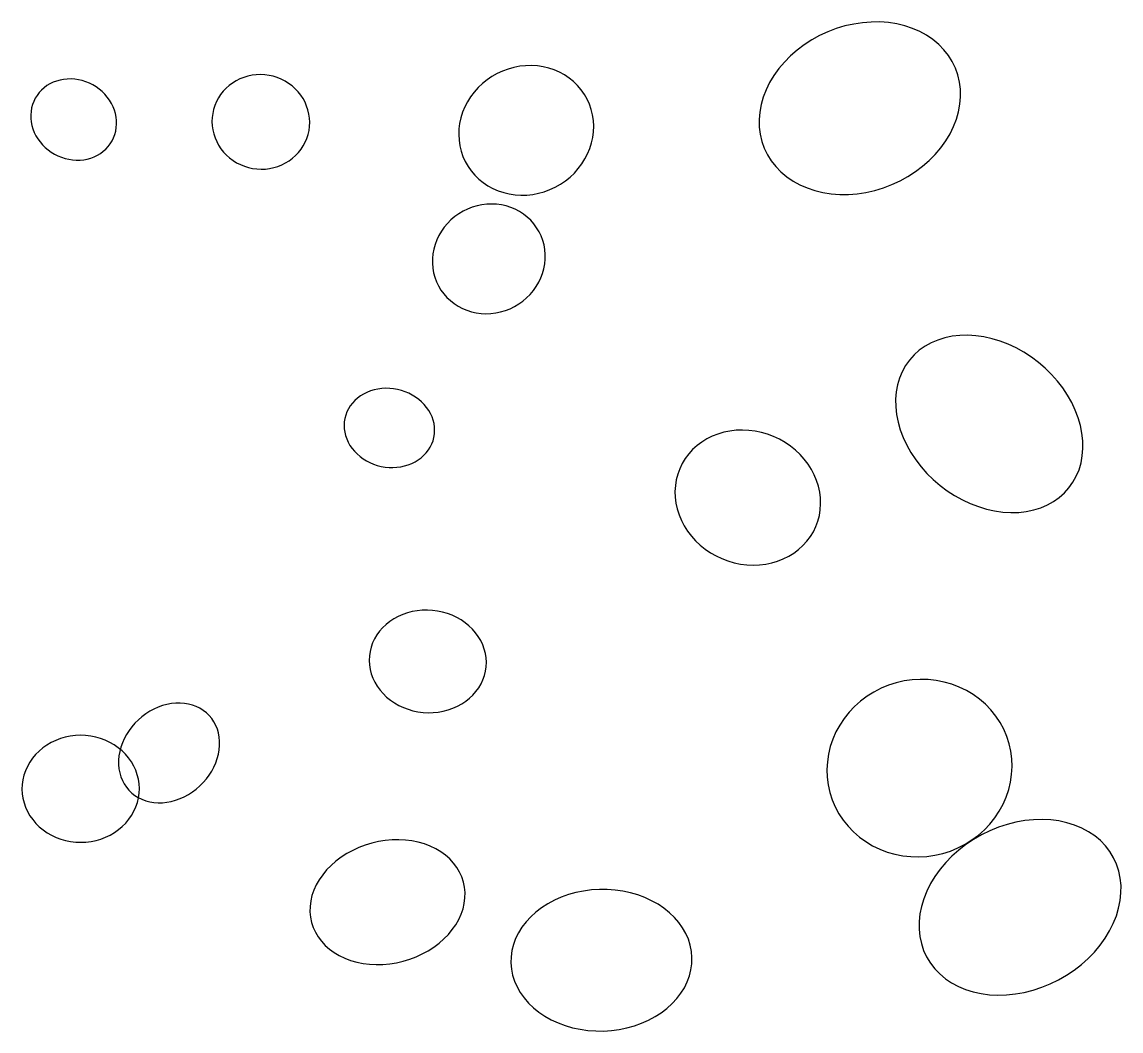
# Model space of a CAD drawing. Header units: metres. Extents: x -14155 to 24100, y -293944 to -274573.
# Drawn here: x 5538 to 24100, y -293944 to -276907 of the extents above; entities that cross this region are included whole.
import ezdxf

# ---------------------------------------------------------------- set-up
doc = ezdxf.new("R2010")
doc.units = ezdxf.units.M

msp = doc.modelspace()

# ---------------------------------------------------------------- linework, layer by layer
at = {"layer": 'LAYER'}
for p, q in [((19584.65, -276941.21), (19436.97, -276974.39)), ((19733.12, -276918.84), (19584.65, -276941.21)), ((19881.25, -276907.46), (19733.12, -276918.84)), ((20027.91, -276907.15), (19881.25, -276907.46)), ((20171.99, -276917.91), (20027.91, -276907.15)), ((20312.39, -276939.67), (20171.99, -276917.91)), ((20448.05, -276972.25), (20312.39, -276939.67)), ((19148.46, -277072.12), (19009.83, -277135.92)), ((19291.2, -277018.14), (19148.46, -277072.12)), ((19436.97, -276974.39), (19291.2, -277018.14)), ((20577.92, -277015.42), (20448.05, -276972.25)), ((20701.02, -277068.83), (20577.92, -277015.42)), ((20816.42, -277132.09), (20701.02, -277068.83)), ((18749.08, -277290.96), (18628.95, -277381.02)), ((18876.37, -277209.05), (18749.08, -277290.96)), ((19009.83, -277135.92), (18876.37, -277209.05)), ((20923.23, -277204.72), (20816.42, -277132.09)), ((21020.65, -277286.15), (20923.23, -277204.72)), ((21107.93, -277375.77), (21020.65, -277286.15)), ((18516.88, -277478.55), (18413.73, -277582.81)), ((18628.95, -277381.02), (18516.88, -277478.55)), ((21184.41, -277472.91), (21107.93, -277375.77)), ((21249.5, -277576.81), (21184.41, -277472.91)), ((13846.27, -277674.47), (13749.37, -277701.22)), ((13944.75, -277655.82), (13846.27, -277674.47)), ((14044.07, -277645.39), (13944.75, -277655.82)), ((14143.46, -277643.26), (14044.07, -277645.39)), ((14242.17, -277649.47), (14143.46, -277643.26)), ((14339.45, -277663.94), (14242.17, -277649.47)), ((14434.55, -277686.59), (14339.45, -277663.94)), ((18413.73, -277582.81), (18320.27, -277693)), ((21302.71, -277686.69), (21249.5, -277576.81)), ((6303.26, -277869.77), (6241.2, -277875.96)), ((6366.13, -277868.79), (6303.26, -277869.77)), ((6429.35, -277873.02), (6366.13, -277868.79)), ((9219.14, -277868.55), (9155.47, -277900.29)), ((9285.5, -277842.34), (9219.14, -277868.55)), ((9354.03, -277821.86), (9285.5, -277842.34)), ((9424.23, -277807.24), (9354.03, -277821.86)), ((9495.55, -277798.62), (9424.23, -277807.24)), ((9567.45, -277796.05), (9495.55, -277798.62)), ((9639.38, -277799.56), (9567.45, -277796.05)), ((9710.8, -277809.11), (9639.38, -277799.56)), ((9781.17, -277824.64), (9710.8, -277809.11)), ((9849.94, -277846.02), (9781.17, -277824.64)), ((9916.6, -277873.09), (9849.94, -277846.02)), ((13475.42, -277827.63), (13392.01, -277884.1)), ((13563.23, -277778.09), (13475.42, -277827.63)), ((13654.78, -277735.84), (13563.23, -277778.09)), ((13749.37, -277701.22), (13654.78, -277735.84)), ((14526.76, -277717.23), (14434.55, -277686.59)), ((14615.37, -277755.63), (14526.76, -277717.23)), ((14699.71, -277801.5), (14615.37, -277755.63)), ((14779.13, -277854.49), (14699.71, -277801.5)), ((14853.03, -277914.19), (14779.13, -277854.49)), ((18237.24, -277808.28), (18165.24, -277927.78)), ((18320.27, -277693), (18237.24, -277808.28)), ((21343.64, -277801.71), (21302.71, -277686.69)), ((21371.97, -277921), (21343.64, -277801.71)), ((5911.63, -278017.12), (5867.74, -278056.31)), ((5959.32, -277982.02), (5911.63, -278017.12)), ((6010.44, -277951.28), (5959.32, -277982.02)), ((6064.62, -277925.12), (6010.44, -277951.28)), ((6121.43, -277903.74), (6064.62, -277925.12)), ((6180.44, -277887.32), (6121.43, -277903.74)), ((6241.2, -277875.96), (6180.44, -277887.32)), ((6492.42, -277882.43), (6429.35, -277873.02)), ((6554.88, -277896.96), (6492.42, -277882.43)), ((6616.23, -277916.48), (6554.88, -277896.96)), ((6676.03, -277940.86), (6616.23, -277916.48)), ((6733.8, -277969.9), (6676.03, -277940.86)), ((6789.12, -278003.39), (6733.8, -277969.9)), ((6841.56, -278041.07), (6789.12, -278003.39)), ((6890.72, -278082.65), (6841.56, -278041.07)), ((8985.29, -278026), (8936.95, -278077.01)), ((9038.1, -277979.31), (8985.29, -278026)), ((9094.97, -277937.3), (9038.1, -277979.31)), ((9155.47, -277900.29), (9094.97, -277937.3)), ((9980.63, -277905.66), (9916.6, -277873.09)), ((10041.56, -277943.46), (9980.63, -277905.66)), ((10098.91, -277986.21), (10041.56, -277943.46)), ((10152.25, -278033.59), (10098.91, -277986.21)), ((10201.17, -278085.24), (10152.25, -278033.59)), ((13240.9, -278016.02), (13174.35, -278090.48)), ((13313.64, -277947.05), (13240.9, -278016.02)), ((13392.01, -277884.1), (13313.64, -277947.05)), ((14920.86, -277980.16), (14853.03, -277914.19)), ((14982.08, -278051.89), (14920.86, -277980.16)), ((15036.24, -278128.83), (14982.08, -278051.89)), ((18104.84, -278050.59), (18056.5, -278175.77)), ((18165.24, -277927.78), (18104.84, -278050.59)), ((21387.49, -278043.65), (21371.97, -277921)), ((21390.07, -278168.72), (21387.49, -278043.65)), ((5762.05, -278195.26), (5736.37, -278247.53)), ((5792.66, -278145.72), (5762.05, -278195.26)), ((5827.98, -278099.28), (5792.66, -278145.72)), ((5867.74, -278056.31), (5827.98, -278099.28)), ((6936.23, -278127.82), (6890.72, -278082.65)), ((6977.74, -278176.23), (6936.23, -278127.82)), ((7014.94, -278227.52), (6977.74, -278176.23)), ((7047.54, -278281.29), (7014.94, -278227.52)), ((8855.09, -278190.43), (8822.2, -278251.97)), ((8893.44, -278131.96), (8855.09, -278190.43)), ((8936.95, -278077.01), (8893.44, -278131.96)), ((10245.31, -278140.76), (10201.17, -278085.24)), ((10284.32, -278199.73), (10245.31, -278140.76)), ((10317.91, -278261.7), (10284.32, -278199.73)), ((13114.49, -278169.85), (13061.79, -278253.54)), ((13174.35, -278090.48), (13114.49, -278169.85)), ((15082.93, -278210.4), (15036.24, -278128.83)), ((15121.78, -278295.97), (15082.93, -278210.4)), ((18056.5, -278175.77), (18020.57, -278302.38)), ((21379.71, -278295.27), (21390.07, -278168.72)), ((5690.72, -278416.66), (5686.35, -278475.72)), ((5700.57, -278358.66), (5690.72, -278416.66)), ((5715.82, -278302.14), (5700.57, -278358.66)), ((5736.37, -278247.53), (5715.82, -278302.14)), ((7075.29, -278337.14), (7047.54, -278281.29)), ((7097.99, -278394.64), (7075.29, -278337.14)), ((7115.46, -278453.35), (7097.99, -278394.64)), ((8773.74, -278382.37), (8758.55, -278450.23)), ((8795.02, -278316.11), (8773.74, -278382.37)), ((8822.2, -278251.97), (8795.02, -278316.11)), ((10345.82, -278326.2), (10317.91, -278261.7)), ((10367.84, -278392.74), (10345.82, -278326.2)), ((10383.81, -278460.81), (10367.84, -278392.74)), ((13016.63, -278340.91), (12979.37, -278431.3)), ((13061.79, -278253.54), (13016.63, -278340.91)), ((15152.51, -278384.91), (15121.78, -278295.97)), ((15174.87, -278476.52), (15152.51, -278384.91)), ((18020.57, -278302.38), (17997.34, -278429.43)), ((21320.55, -278548.92), (21356.48, -278422.32)), ((21356.48, -278422.32), (21379.71, -278295.27)), ((5686.35, -278475.72), (5687.5, -278535.37)), ((5687.5, -278535.37), (5694.15, -278595.16)), ((5694.15, -278595.16), (5706.25, -278654.63)), ((7127.56, -278512.83), (7115.46, -278453.35)), ((7134.21, -278572.62), (7127.56, -278512.83)), ((7135.36, -278632.27), (7134.21, -278572.62)), ((8749.54, -278519.2), (8746.8, -278588.73)), ((8746.8, -278588.73), (8750.33, -278658.31)), ((8758.55, -278450.23), (8749.54, -278519.2)), ((10393.6, -278529.9), (10383.81, -278460.81)), ((10397.13, -278599.47), (10393.6, -278529.9)), ((10394.38, -278669.01), (10397.13, -278599.47)), ((12950.29, -278524.01), (12929.61, -278618.34)), ((12979.37, -278431.3), (12950.29, -278524.01)), ((15188.71, -278570.11), (15174.87, -278476.52)), ((15193.91, -278664.98), (15188.71, -278570.11)), ((17997.34, -278429.43), (17986.98, -278555.98)), ((17986.98, -278555.98), (17989.56, -278681.05)), ((21272.21, -278674.1), (21320.55, -278548.92)), ((5706.25, -278654.63), (5723.72, -278713.34)), ((5723.72, -278713.34), (5746.41, -278770.84)), ((5746.41, -278770.84), (5774.17, -278826.69)), ((7105.89, -278805.85), (7121.14, -278749.33)), ((7121.14, -278749.33), (7130.99, -278691.32)), ((7130.99, -278691.32), (7135.36, -278632.27)), ((8750.33, -278658.31), (8760.12, -278727.39)), ((8760.12, -278727.39), (8776.08, -278795.47)), ((8776.08, -278795.47), (8798.1, -278862.01)), ((10370.18, -278805.84), (10385.38, -278737.97)), ((10385.38, -278737.97), (10394.38, -278669.01)), ((10385.38, -278737.97), (10385.38, -278737.97)), ((12917.48, -278713.58), (12914, -278808.99)), ((12929.61, -278618.34), (12917.48, -278713.58)), ((15178.31, -278855.63), (15190.43, -278760.39)), ((15190.43, -278760.39), (15193.91, -278664.98)), ((17989.56, -278681.05), (18005.08, -278803.7)), ((21139.81, -278916.41), (21211.81, -278796.91)), ((21211.81, -278796.91), (21272.21, -278674.1)), ((5774.17, -278826.69), (5806.77, -278880.46)), ((5806.77, -278880.46), (5843.96, -278931.75)), ((5843.96, -278931.75), (5885.48, -278980.16)), ((5885.48, -278980.16), (5930.99, -279025.33)), ((6993.73, -279008.7), (7029.05, -278962.27)), ((7029.05, -278962.27), (7059.66, -278912.73)), ((7059.66, -278912.73), (7085.34, -278860.45)), ((7059.66, -278912.73), (7059.66, -278912.73)), ((7085.34, -278860.45), (7105.89, -278805.85)), ((8798.1, -278862.01), (8826.02, -278926.51)), ((8826.02, -278926.51), (8859.61, -278988.48)), ((10288.84, -278997.78), (10321.73, -278936.24)), ((10321.73, -278936.24), (10348.91, -278872.1)), ((10348.91, -278872.1), (10370.18, -278805.84)), ((12914, -278808.99), (12919.2, -278903.85)), ((12919.2, -278903.85), (12933.04, -278997.45)), ((15128.54, -279042.67), (15157.63, -278949.96)), ((15157.63, -278949.96), (15178.31, -278855.63)), ((18005.08, -278803.7), (18033.41, -278922.99)), ((18033.41, -278922.99), (18074.34, -279038.01)), ((21056.78, -279031.7), (21139.81, -278916.41)), ((5930.99, -279025.33), (5980.15, -279066.92)), ((5980.15, -279066.92), (6032.59, -279104.59)), ((6032.59, -279104.59), (6087.9, -279138.08)), ((6087.9, -279138.08), (6145.68, -279167.13)), ((6145.68, -279167.13), (6205.48, -279191.5)), ((6757.09, -279182.87), (6811.26, -279156.71)), ((6811.26, -279156.71), (6862.39, -279125.96)), ((6862.39, -279125.96), (6910.08, -279090.86)), ((6910.08, -279090.86), (6953.97, -279051.68)), ((6953.97, -279051.68), (6993.73, -279008.7)), ((8859.61, -278988.48), (8898.62, -279047.45)), ((8898.62, -279047.45), (8942.75, -279102.96)), ((8942.75, -279102.96), (8991.68, -279154.61)), ((8991.68, -279154.61), (9045.02, -279201.99)), ((10105.83, -279208.89), (10158.64, -279162.21)), ((10158.64, -279162.21), (10206.98, -279111.19)), ((10206.98, -279111.19), (10250.49, -279056.24)), ((10250.49, -279056.24), (10288.84, -278997.78)), ((12933.04, -278997.45), (12955.41, -279089.06)), ((12955.41, -279089.06), (12986.13, -279177.99)), ((15046.13, -279220.42), (15091.28, -279133.05)), ((15091.28, -279133.05), (15128.54, -279042.67)), ((18074.34, -279038.01), (18074.34, -279038.01)), ((18074.34, -279038.01), (18127.55, -279147.89)), ((18127.55, -279147.89), (18192.64, -279251.79)), ((20860.17, -279246.15), (20963.32, -279141.89)), ((20963.32, -279141.89), (21056.78, -279031.7)), ((6205.48, -279191.5), (6266.83, -279211.03)), ((6266.83, -279211.03), (6329.29, -279225.55)), ((6329.29, -279225.55), (6392.36, -279234.97)), ((6392.36, -279234.97), (6455.58, -279239.2)), ((6455.58, -279239.2), (6518.45, -279238.21)), ((6518.45, -279238.21), (6580.51, -279232.02)), ((6580.51, -279232.02), (6641.27, -279220.67)), ((6641.27, -279220.67), (6700.28, -279204.24)), ((6700.28, -279204.24), (6757.09, -279182.87)), ((9045.02, -279201.99), (9102.37, -279244.75)), ((9102.37, -279244.75), (9163.29, -279282.55)), ((9163.29, -279282.55), (9227.33, -279315.11)), ((9227.33, -279315.11), (9293.98, -279342.19)), ((9293.98, -279342.19), (9362.76, -279363.57)), ((9789.89, -279366.35), (9858.43, -279345.86)), ((9858.43, -279345.86), (9924.79, -279319.65)), ((9924.79, -279319.65), (9988.46, -279287.92)), ((9988.46, -279287.92), (10048.96, -279250.91)), ((10048.96, -279250.91), (10105.83, -279208.89)), ((12986.13, -279177.99), (13024.99, -279263.57)), ((13024.99, -279263.57), (13024.99, -279263.57)), ((13024.99, -279263.57), (13071.67, -279345.14)), ((13071.67, -279345.14), (13125.83, -279422.08)), ((14933.57, -279383.49), (14993.42, -279304.11)), ((14993.42, -279304.11), (15046.13, -279220.42)), ((18192.64, -279251.79), (18269.12, -279348.92)), ((18269.12, -279348.92), (18356.4, -279438.55)), ((20627.97, -279433.74), (20748.1, -279343.68)), ((20748.1, -279343.68), (20860.17, -279246.15)), ((9362.76, -279363.57), (9433.12, -279379.09)), ((9433.12, -279379.09), (9504.54, -279388.65)), ((9504.54, -279388.65), (9576.48, -279392.15)), ((9576.48, -279392.15), (9648.38, -279389.58)), ((9648.38, -279389.58), (9719.7, -279380.96)), ((9719.7, -279380.96), (9789.89, -279366.35)), ((13125.83, -279422.08), (13187.06, -279493.81)), ((13187.06, -279493.81), (13254.88, -279559.77)), ((14715.91, -279589.87), (14794.28, -279526.91)), ((14794.28, -279526.91), (14867.02, -279457.94)), ((14867.02, -279457.94), (14933.57, -279383.49)), ((18356.4, -279438.55), (18453.82, -279519.98)), ((18453.82, -279519.98), (18560.63, -279592.6)), ((20367.22, -279588.78), (20500.68, -279515.65)), ((20500.68, -279515.65), (20627.97, -279433.74)), ((13254.88, -279559.77), (13328.78, -279619.48)), ((13328.78, -279619.48), (13408.21, -279672.47)), ((13408.21, -279672.47), (13492.54, -279718.34)), ((13492.54, -279718.34), (13581.15, -279756.74)), ((14453.13, -279738.12), (14544.68, -279695.88)), ((14544.68, -279695.88), (14632.5, -279646.33)), ((14632.5, -279646.33), (14715.91, -279589.87)), ((18560.63, -279592.6), (18676.03, -279655.86)), ((18676.03, -279655.86), (18799.13, -279709.28)), ((18799.13, -279709.28), (18929.01, -279752.44)), ((19940.08, -279750.3), (20085.85, -279706.56)), ((20085.85, -279706.56), (20228.59, -279652.58)), ((20228.59, -279652.58), (20367.22, -279588.78)), ((13581.15, -279756.74), (13673.36, -279787.38)), ((13673.36, -279787.38), (13768.47, -279810.02)), ((13768.47, -279810.02), (13865.74, -279824.5)), ((13865.74, -279824.5), (13964.45, -279830.7)), ((13964.45, -279830.7), (14063.84, -279828.58)), ((14063.84, -279828.58), (14163.16, -279818.15)), ((14163.16, -279818.15), (14261.64, -279799.49)), ((14261.64, -279799.49), (14358.55, -279772.75)), ((14358.55, -279772.75), (14453.13, -279738.12)), ((18929.01, -279752.44), (19064.66, -279785.03)), ((19064.66, -279785.03), (19205.06, -279806.79)), ((19205.06, -279806.79), (19349.14, -279817.55)), ((19349.14, -279817.55), (19495.8, -279817.24)), ((19495.8, -279817.24), (19643.93, -279805.86)), ((19643.93, -279805.86), (19792.4, -279783.49)), ((19792.4, -279783.49), (19940.08, -279750.3)), ((13063.89, -280065.19), (12988.26, -280102.06)), ((13142.25, -280034.72), (13063.89, -280065.19)), ((13222.74, -280010.89), (13142.25, -280034.72)), ((13304.75, -279993.87), (13222.74, -280010.89)), ((13387.66, -279983.79), (13304.75, -279993.87)), ((13470.83, -279980.74), (13387.66, -279983.79)), ((13553.63, -279984.74), (13470.83, -279980.74)), ((13635.44, -279995.74), (13553.63, -279984.74)), ((13715.62, -280013.68), (13635.44, -279995.74)), ((13793.57, -280038.41), (13715.62, -280013.68)), ((13868.7, -280069.75), (13793.57, -280038.41)), ((13940.43, -280107.46), (13868.7, -280069.75)), ((12783.36, -280248.04), (12724.13, -280307.26)), ((12847.46, -280193.83), (12783.36, -280248.04)), ((12915.93, -280145.05), (12847.46, -280193.83)), ((12988.26, -280102.06), (12915.93, -280145.05)), ((14008.21, -280151.24), (13940.43, -280107.46)), ((14071.54, -280200.77), (14008.21, -280151.24)), ((14129.93, -280255.68), (14071.54, -280200.77)), ((14182.93, -280315.53), (14129.93, -280255.68)), ((12622.02, -280438.89), (12579.91, -280510.3)), ((12670.21, -280371.04), (12622.02, -280438.89)), ((12724.13, -280307.26), (12670.21, -280371.04)), ((14230.15, -280379.88), (14182.93, -280315.53)), ((14271.21, -280448.24), (14230.15, -280379.88)), ((14305.82, -280520.09), (14271.21, -280448.24)), ((12544.22, -280584.73), (12515.21, -280661.6)), ((12579.91, -280510.3), (12544.22, -280584.73)), ((14333.71, -280594.87), (14305.82, -280520.09)), ((14354.66, -280672.03), (14333.71, -280594.87)), ((12478.08, -280820.34), (12470.23, -280900.99)), ((12493.11, -280740.34), (12478.08, -280820.34)), ((12515.21, -280661.6), (12493.11, -280740.34)), ((14368.51, -280750.97), (14354.66, -280672.03)), ((14375.16, -280831.09), (14368.51, -280750.97)), ((14374.56, -280911.79), (14375.16, -280831.09)), ((12470.23, -280900.99), (12469.63, -280981.69)), ((12469.63, -280981.69), (12476.29, -281061.81)), ((14351.69, -281072.44), (14366.72, -280992.44)), ((14366.72, -280992.44), (14374.56, -280911.79)), ((12476.29, -281061.81), (12490.14, -281140.75)), ((12490.14, -281140.75), (12511.09, -281217.91)), ((14300.58, -281228.05), (14329.59, -281151.18)), ((14329.59, -281151.18), (14351.69, -281072.44)), ((12511.09, -281217.91), (12538.98, -281292.69)), ((12538.98, -281292.69), (12573.58, -281364.54)), ((12573.58, -281364.54), (12573.58, -281364.54)), ((12573.58, -281364.54), (12614.65, -281432.9)), ((14174.59, -281441.74), (14222.78, -281373.89)), ((14222.78, -281373.89), (14264.89, -281302.48)), ((14264.89, -281302.48), (14300.58, -281228.05)), ((12614.65, -281432.9), (12661.87, -281497.25)), ((12661.87, -281497.25), (12714.87, -281557.11)), ((12714.87, -281557.11), (12773.26, -281612.01)), ((13997.34, -281618.95), (14061.44, -281564.74)), ((14061.44, -281564.74), (14120.67, -281505.52)), ((14120.67, -281505.52), (14174.59, -281441.74)), ((12773.26, -281612.01), (12836.59, -281661.54)), ((12836.59, -281661.54), (12904.37, -281705.33)), ((12904.37, -281705.33), (12976.1, -281743.03)), ((12976.1, -281743.03), (13051.23, -281774.37)), ((13702.55, -281778.06), (13780.91, -281747.59)), ((13780.91, -281747.59), (13856.54, -281710.72)), ((13856.54, -281710.72), (13928.87, -281667.73)), ((13928.87, -281667.73), (13997.34, -281618.95)), ((13051.23, -281774.37), (13129.18, -281799.1)), ((13129.18, -281799.1), (13209.36, -281817.04)), ((13209.36, -281817.04), (13291.16, -281828.05)), ((13291.16, -281828.05), (13373.97, -281832.04)), ((13373.97, -281832.04), (13457.14, -281828.99)), ((13457.14, -281828.99), (13540.04, -281818.91)), ((13540.04, -281818.91), (13622.06, -281801.89)), ((13622.06, -281801.89), (13702.55, -281778.06)), ((20893.92, -282324.52), (20789.41, -282382.6)), ((21005.9, -282276.85), (20893.92, -282324.52)), ((21124.49, -282239.97), (21005.9, -282276.85)), ((21248.78, -282214.14), (21124.49, -282239.97)), ((21377.84, -282199.56), (21248.78, -282214.14)), ((21510.68, -282196.36), (21377.84, -282199.56)), ((21646.29, -282204.54), (21510.68, -282196.36)), ((21783.63, -282224.05), (21646.29, -282204.54)), ((21921.67, -282254.75), (21783.63, -282224.05)), ((22059.35, -282296.39), (21921.67, -282254.75)), ((22195.62, -282348.66), (22059.35, -282296.39)), ((20693.15, -282450.66), (20605.89, -282528.17)), ((20789.41, -282382.6), (20693.15, -282450.66)), ((22329.45, -282411.16), (22195.62, -282348.66)), ((22459.82, -282483.41), (22329.45, -282411.16)), ((22585.73, -282564.88), (22459.82, -282483.41)), ((20528.28, -282614.54), (20460.92, -282709.13)), ((20605.89, -282528.17), (20528.28, -282614.54)), ((22706.23, -282654.92), (22585.73, -282564.88)), ((22820.4, -282752.87), (22706.23, -282654.92)), ((20404.32, -282811.2), (20358.91, -282919.98)), ((20460.92, -282709.13), (20404.32, -282811.2)), ((22927.38, -282857.98), (22820.4, -282752.87)), ((23026.34, -282969.44), (22927.38, -282857.98)), ((20325.03, -283034.65), (20302.94, -283154.33)), ((20358.91, -282919.98), (20325.03, -283034.65)), ((23116.53, -283086.41), (23026.34, -282969.44)), ((11254.89, -283220.89), (11205.39, -283257.31)), ((11308.11, -283188.57), (11254.89, -283220.89)), ((11364.63, -283160.61), (11308.11, -283188.57)), ((11424.02, -283137.22), (11364.63, -283160.61)), ((11485.84, -283118.57), (11424.02, -283137.22)), ((11549.61, -283104.8), (11485.84, -283118.57)), ((11614.84, -283096.03), (11549.61, -283104.8)), ((11681.05, -283092.32), (11614.84, -283096.03)), ((11747.73, -283093.69), (11681.05, -283092.32)), ((11814.36, -283100.14), (11747.73, -283093.69)), ((11880.45, -283111.61), (11814.36, -283100.14)), ((11945.48, -283128.03), (11880.45, -283111.61)), ((12008.97, -283149.25), (11945.48, -283128.03)), ((12070.44, -283175.14), (12008.97, -283149.25)), ((12129.4, -283205.47), (12070.44, -283175.14)), ((12185.42, -283240.04), (12129.4, -283205.47)), ((12238.07, -283278.56), (12185.42, -283240.04)), ((20302.94, -283154.33), (20292.82, -283278.11)), ((23197.27, -283207.99), (23116.53, -283086.41)), ((23267.95, -283333.27), (23197.27, -283207.99)), ((11051.54, -283438.11), (11025.57, -283490.37)), ((11082.75, -283388.31), (11051.54, -283438.11)), ((11118.99, -283341.34), (11082.75, -283388.31)), ((11159.98, -283297.56), (11118.99, -283341.34)), ((11205.39, -283257.31), (11159.98, -283297.56)), ((12286.95, -283320.75), (12238.07, -283278.56)), ((12331.68, -283366.29), (12286.95, -283320.75)), ((12371.93, -283414.84), (12331.68, -283366.29)), ((12407.38, -283466.01), (12371.93, -283414.84)), ((20292.82, -283278.11), (20294.73, -283405.04)), ((20294.73, -283405.04), (20308.67, -283534.17)), ((23328.02, -283461.29), (23267.95, -283333.27)), ((10990.18, -283600.64), (10981.01, -283657.81)), ((11005.07, -283544.68), (10990.18, -283600.64)), ((11025.57, -283490.37), (11005.07, -283544.68)), ((12437.78, -283519.43), (12407.38, -283466.01)), ((12462.88, -283574.68), (12437.78, -283519.43)), ((12482.5, -283631.34), (12462.88, -283574.68)), ((20308.67, -283534.17), (20334.52, -283664.51)), ((23377.03, -283591.06), (23328.02, -283461.29)), ((23414.61, -283721.62), (23377.03, -283591.06)), ((10981.01, -283657.81), (10977.63, -283715.77)), ((10977.63, -283715.77), (10980.08, -283774.06)), ((10980.08, -283774.06), (10988.33, -283832.26)), ((12496.49, -283688.99), (12482.5, -283631.34)), ((12504.74, -283747.19), (12496.49, -283688.99)), ((12503.81, -283863.44), (12507.18, -283805.49)), ((12507.18, -283805.49), (12504.74, -283747.19)), ((17599.46, -283801.19), (17494.38, -283813.66)), ((17706.03, -283797.37), (17599.46, -283801.19)), ((17813.3, -283802.23), (17706.03, -283797.37)), ((17920.43, -283815.72), (17813.3, -283802.23)), ((20334.52, -283664.51), (20372.1, -283795.06)), ((20372.1, -283795.06), (20421.11, -283924.84)), ((23440.46, -283851.96), (23414.61, -283721.62)), ((10988.33, -283832.26), (11002.32, -283889.91)), ((11002.32, -283889.91), (11021.94, -283946.58)), ((11021.94, -283946.58), (11047.04, -284001.83)), ((12459.24, -284030.89), (12479.75, -283976.58)), ((12479.75, -283976.58), (12494.64, -283920.62)), ((12494.64, -283920.62), (12503.81, -283863.44)), ((12494.64, -283920.62), (12494.64, -283920.62)), ((17104.74, -283947.15), (17018.71, -284000.15)), ((17196.04, -283901.68), (17104.74, -283947.15)), ((17291.9, -283864.1), (17196.04, -283901.68)), ((17391.6, -283834.68), (17291.9, -283864.1)), ((17494.38, -283813.66), (17391.6, -283834.68)), ((18026.61, -283837.75), (17920.43, -283815.72)), ((18131.04, -283868.16), (18026.61, -283837.75)), ((18232.93, -283906.7), (18131.04, -283868.16)), ((18331.49, -283953.08), (18232.93, -283906.7)), ((18425.97, -284006.96), (18331.49, -283953.08)), ((20421.11, -283924.84), (20481.18, -284052.86)), ((23454.4, -283981.09), (23440.46, -283851.96)), ((23456.31, -284108.02), (23454.4, -283981.09)), ((11047.04, -284001.83), (11077.44, -284055.25)), ((11077.44, -284055.25), (11112.89, -284106.42)), ((11112.89, -284106.42), (11153.14, -284154.96)), ((11153.14, -284154.96), (11197.87, -284200.5)), ((12324.84, -284223.69), (12365.83, -284179.91)), ((12365.83, -284179.91), (12402.06, -284132.95)), ((12402.06, -284132.95), (12433.28, -284083.14)), ((12433.28, -284083.14), (12459.24, -284030.89)), ((16865.01, -284127.11), (16798.5, -284200.09)), ((16938.59, -284060.29), (16865.01, -284127.11)), ((17018.71, -284000.15), (16938.59, -284060.29)), ((18515.67, -284067.92), (18425.97, -284006.96)), ((18599.88, -284135.49), (18515.67, -284067.92)), ((18677.99, -284209.17), (18599.88, -284135.49)), ((20481.18, -284052.86), (20551.86, -284178.13)), ((20551.86, -284178.13), (20632.6, -284299.72)), ((23446.19, -284231.8), (23456.31, -284108.02)), ((11197.87, -284200.5), (11246.75, -284242.69)), ((11246.75, -284242.69), (11299.4, -284281.22)), ((11299.4, -284281.22), (11355.42, -284315.78)), ((11355.42, -284315.78), (11414.38, -284346.12)), ((11414.38, -284346.12), (11475.84, -284372)), ((12060.8, -284384.04), (12120.19, -284360.64)), ((12120.19, -284360.64), (12176.71, -284332.68)), ((12176.71, -284332.68), (12229.92, -284300.37)), ((12229.92, -284300.37), (12279.43, -284263.94)), ((12279.43, -284263.94), (12324.84, -284223.69)), ((16688.73, -284362.28), (16646.29, -284450.27)), ((16739.6, -284278.68), (16688.73, -284362.28)), ((16798.5, -284200.09), (16739.6, -284278.68)), ((18749.38, -284288.39), (18677.99, -284209.17)), ((18813.51, -284372.56), (18749.38, -284288.39)), ((20632.6, -284299.72), (20722.79, -284416.69)), ((23390.22, -284466.15), (23424.1, -284351.48)), ((23424.1, -284351.48), (23446.19, -284231.8)), ((11475.84, -284372), (11539.33, -284393.23)), ((11539.33, -284393.23), (11604.37, -284409.64)), ((11604.37, -284409.64), (11670.46, -284421.12)), ((11670.46, -284421.12), (11737.09, -284427.56)), ((11737.09, -284427.56), (11803.77, -284428.94)), ((11803.77, -284428.94), (11869.97, -284425.22)), ((11869.97, -284425.22), (11935.21, -284416.45)), ((11935.21, -284416.45), (11998.98, -284402.69)), ((11998.98, -284402.69), (12060.8, -284384.04)), ((16612.6, -284541.96), (16587.92, -284636.66)), ((16646.29, -284450.27), (16612.6, -284541.96)), ((18869.91, -284461.02), (18813.51, -284372.56)), ((18918.13, -284553.11), (18869.91, -284461.02)), ((20722.79, -284416.69), (20821.75, -284528.15)), ((20821.75, -284528.15), (20928.73, -284633.25)), ((23344.81, -284574.93), (23390.22, -284466.15)), ((16572.44, -284733.65), (16566.27, -284832.2)), ((16587.92, -284636.66), (16572.44, -284733.65)), ((18957.81, -284648.12), (18918.13, -284553.11)), ((18988.65, -284745.33), (18957.81, -284648.12)), ((20928.73, -284633.25), (21042.9, -284731.2)), ((21042.9, -284731.2), (21163.4, -284821.25)), ((23220.85, -284771.59), (23288.21, -284677)), ((23288.21, -284677), (23344.81, -284574.93)), ((16566.27, -284832.2), (16569.46, -284931.54)), ((19010.42, -284844.01), (18988.65, -284745.33)), ((19022.95, -284943.4), (19010.42, -284844.01)), ((21163.4, -284821.25), (21289.31, -284902.72)), ((21289.31, -284902.72), (21419.68, -284974.97)), ((23055.97, -284935.47), (23143.24, -284857.96)), ((23143.24, -284857.96), (23220.85, -284771.59)), ((23220.85, -284771.59), (23220.85, -284771.59)), ((16569.46, -284931.54), (16581.99, -285030.93)), ((16581.99, -285030.93), (16603.76, -285129.61)), ((19019.97, -285141.29), (19026.14, -285042.74)), ((19026.14, -285042.74), (19022.95, -284943.4)), ((21419.68, -284974.97), (21553.51, -285037.47)), ((21553.51, -285037.47), (21689.78, -285089.74)), ((21689.78, -285089.74), (21827.46, -285131.38)), ((22743.23, -285109.27), (22855.21, -285061.61)), ((22855.21, -285061.61), (22959.72, -285003.53)), ((22959.72, -285003.53), (23055.97, -284935.47)), ((16603.76, -285129.61), (16634.6, -285226.82)), ((16634.6, -285226.82), (16674.28, -285321.83)), ((18979.81, -285332.98), (19004.49, -285238.28)), ((19004.49, -285238.28), (19019.97, -285141.29)), ((21827.46, -285131.38), (21965.5, -285162.07)), ((21965.5, -285162.07), (22102.84, -285181.59)), ((22102.84, -285181.59), (22238.45, -285189.77)), ((22238.45, -285189.77), (22371.29, -285186.56)), ((22371.29, -285186.56), (22500.35, -285171.99)), ((22500.35, -285171.99), (22624.64, -285146.16)), ((22624.64, -285146.16), (22743.23, -285109.27)), ((16674.28, -285321.83), (16722.5, -285413.92)), ((16722.5, -285413.92), (16778.9, -285502.38)), ((18903.68, -285512.65), (18946.12, -285424.67)), ((18946.12, -285424.67), (18979.81, -285332.98)), ((18946.12, -285424.67), (18946.12, -285424.67)), ((16778.9, -285502.38), (16843.03, -285586.55)), ((16843.03, -285586.55), (16914.42, -285665.77)), ((16914.42, -285665.77), (16992.53, -285739.45)), ((18793.91, -285674.85), (18852.81, -285596.26)), ((18852.81, -285596.26), (18903.68, -285512.65)), ((16992.53, -285739.45), (17076.74, -285807.02)), ((17076.74, -285807.02), (17166.44, -285867.98)), ((18573.7, -285874.78), (18653.82, -285814.65)), ((18653.82, -285814.65), (18727.4, -285747.83)), ((18727.4, -285747.83), (18793.91, -285674.85)), ((17166.44, -285867.98), (17260.92, -285921.86)), ((17260.92, -285921.86), (17359.48, -285968.24)), ((17359.48, -285968.24), (17461.37, -286006.78)), ((17461.37, -286006.78), (17565.8, -286037.19)), ((17565.8, -286037.19), (17671.98, -286059.22)), ((18200.81, -286040.25), (18300.51, -286010.84)), ((18300.51, -286010.84), (18396.37, -285973.26)), ((18396.37, -285973.26), (18487.67, -285927.79)), ((18487.67, -285927.79), (18573.7, -285874.78)), ((17671.98, -286059.22), (17779.11, -286072.71)), ((17779.11, -286072.71), (17886.38, -286077.57)), ((17886.38, -286077.57), (17992.95, -286073.75)), ((17992.95, -286073.75), (18098.03, -286061.28)), ((18098.03, -286061.28), (18200.81, -286040.25)), ((11891, -286944.43), (11818.5, -286983.87)), ((11967.31, -286910.76), (11891, -286944.43)), ((12046.85, -286883.12), (11967.31, -286910.76)), ((12129, -286861.71), (12046.85, -286883.12)), ((12213.15, -286846.71), (12129, -286861.71)), ((12298.66, -286838.22), (12213.15, -286846.71)), ((12384.87, -286836.31), (12298.66, -286838.22)), ((12471.14, -286840.99), (12384.87, -286836.31)), ((12556.79, -286852.24), (12471.14, -286840.99)), ((12641.18, -286869.95), (12556.79, -286852.24)), ((12723.68, -286894.01), (12641.18, -286869.95)), ((12803.64, -286924.21), (12723.68, -286894.01)), ((12880.47, -286960.35), (12803.64, -286924.21)), ((12953.57, -287002.13), (12880.47, -286960.35)), ((11629.2, -287133.61), (11577.1, -287192.73)), ((11687.1, -287078.82), (11629.2, -287133.61)), ((11750.36, -287028.78), (11687.1, -287078.82)), ((11818.5, -286983.87), (11750.36, -287028.78)), ((13022.39, -287049.24), (12953.57, -287002.13)), ((13086.41, -287101.33), (13022.39, -287049.24)), ((13145.14, -287158), (13086.41, -287101.33)), ((11491.83, -287322.13), (11459.31, -287391.43)), ((11531.19, -287255.73), (11491.83, -287322.13)), ((11577.1, -287192.73), (11531.19, -287255.73)), ((13198.14, -287218.81), (13145.14, -287158)), ((13244.99, -287283.3), (13198.14, -287218.81)), ((13285.34, -287350.99), (13244.99, -287283.3)), ((11433.89, -287463.1), (11415.76, -287536.59)), ((11459.31, -287391.43), (11433.89, -287463.1)), ((13318.89, -287421.35), (13285.34, -287350.99)), ((13345.39, -287493.85), (13318.89, -287421.35)), ((13364.62, -287567.95), (13345.39, -287493.85)), ((11405.05, -287611.35), (11401.84, -287686.8)), ((11401.84, -287686.8), (11406.17, -287762.37)), ((11415.76, -287536.59), (11405.05, -287611.35)), ((13376.44, -287643.06), (13364.62, -287567.95)), ((13380.76, -287718.64), (13376.44, -287643.06)), ((11406.17, -287762.37), (11417.99, -287837.49)), ((11417.99, -287837.49), (11437.22, -287911.59)), ((13348.71, -287942.34), (13366.85, -287868.85)), ((13366.85, -287868.85), (13377.56, -287794.09)), ((13377.56, -287794.09), (13380.76, -287718.64)), ((13377.56, -287794.09), (13377.56, -287794.09)), ((11437.22, -287911.59), (11463.71, -287984.09)), ((11463.71, -287984.09), (11497.26, -288054.45)), ((11497.26, -288054.45), (11537.62, -288122.14)), ((13290.78, -288083.31), (13323.29, -288014.01)), ((13323.29, -288014.01), (13348.71, -287942.34)), ((20303.88, -288064.15), (20173.52, -288105.54)), ((20437.22, -288033.74), (20303.88, -288064.15)), ((20572.53, -288014.52), (20437.22, -288033.74)), ((20708.78, -288006.64), (20572.53, -288014.52)), ((20844.94, -288010.17), (20708.78, -288006.64)), ((20979.97, -288025.07), (20844.94, -288010.17)), ((21112.83, -288051.24), (20979.97, -288025.07)), ((21242.52, -288088.47), (21112.83, -288051.24)), ((11537.62, -288122.14), (11584.47, -288186.63)), ((11584.47, -288186.63), (11637.46, -288247.44)), ((11637.46, -288247.44), (11696.19, -288304.11)), ((13153.41, -288271.83), (13205.51, -288212.71)), ((13205.51, -288212.71), (13251.42, -288149.71)), ((13251.42, -288149.71), (13290.78, -288083.31)), ((19925.7, -288219.85), (19810.13, -288291.92)), ((20047.14, -288157.57), (19925.7, -288219.85)), ((20173.52, -288105.54), (20047.14, -288157.57)), ((21368.06, -288136.47), (21242.52, -288088.47)), ((21488.48, -288194.9), (21368.06, -288136.47)), ((21602.88, -288263.29), (21488.48, -288194.9)), ((21710.37, -288341.14), (21602.88, -288263.29)), ((7912.06, -288449.38), (7838.7, -288475.74)), ((7986.27, -288429.09), (7912.06, -288449.38)), ((8060.75, -288415.04), (7986.27, -288429.09)), ((8134.94, -288407.32), (8060.75, -288415.04)), ((8208.28, -288406), (8134.94, -288407.32)), ((8280.21, -288411.09), (8208.28, -288406)), ((8350.17, -288422.54), (8280.21, -288411.09)), ((8417.65, -288440.28), (8350.17, -288422.54)), ((8482.12, -288464.16), (8417.65, -288440.28)), ((11696.19, -288304.11), (11760.21, -288356.2)), ((11760.21, -288356.2), (11829.04, -288403.31)), ((11829.04, -288403.31), (11902.14, -288445.09)), ((11902.14, -288445.09), (11978.96, -288481.23)), ((12891.6, -288461.01), (12964.1, -288421.57)), ((12964.1, -288421.57), (13032.24, -288376.66)), ((13032.24, -288376.66), (13095.5, -288326.62)), ((13095.5, -288326.62), (13153.41, -288271.83)), ((19701.3, -288373.22), (19600.04, -288463.13)), ((19810.13, -288291.92), (19701.3, -288373.22)), ((21810.14, -288427.84), (21710.37, -288341.14)), ((21901.44, -288522.74), (21810.14, -288427.84)), ((7629.19, -288589.06), (7564.66, -288637.29)), ((7696.73, -288545.85), (7629.19, -288589.06)), ((7766.74, -288507.98), (7696.73, -288545.85)), ((7838.7, -288475.74), (7766.74, -288507.98)), ((8543.09, -288494), (8482.12, -288464.16)), ((8600.1, -288529.59), (8543.09, -288494)), ((8652.72, -288570.63), (8600.1, -288529.59)), ((8700.55, -288616.84), (8652.72, -288570.63)), ((8743.21, -288667.84), (8700.55, -288616.84)), ((11978.96, -288481.23), (12058.93, -288511.43)), ((12058.93, -288511.43), (12141.42, -288535.49)), ((12141.42, -288535.49), (12225.82, -288553.2)), ((12225.82, -288553.2), (12311.47, -288564.45)), ((12311.47, -288564.45), (12397.73, -288569.13)), ((12397.73, -288569.13), (12483.94, -288567.22)), ((12483.94, -288567.22), (12569.45, -288558.73)), ((12569.45, -288558.73), (12653.6, -288543.73)), ((12653.6, -288543.73), (12735.76, -288522.32)), ((12735.76, -288522.32), (12815.29, -288494.68)), ((12815.29, -288494.68), (12891.6, -288461.01)), ((19507.12, -288560.97), (19423.25, -288666)), ((19600.04, -288463.13), (19507.12, -288560.97)), ((21983.56, -288625.11), (21901.44, -288522.74)), ((22055.88, -288734.18), (21983.56, -288625.11)), ((7393.79, -288808.2), (7345.86, -288872.47)), ((7446.51, -288747.27), (7393.79, -288808.2)), ((7503.61, -288690.16), (7446.51, -288747.27)), ((7564.66, -288637.29), (7503.61, -288690.16)), ((8780.39, -288723.26), (8743.21, -288667.84)), ((8811.81, -288782.67), (8780.39, -288723.26)), ((8837.22, -288845.62), (8811.81, -288782.67)), ((19349.07, -288777.41), (19285.14, -288894.36)), ((19423.25, -288666), (19349.07, -288777.41)), ((22117.86, -288849.12), (22055.88, -288734.18)), ((6187.19, -289006.54), (6107.4, -289036.96)), ((6269.59, -288982.56), (6187.19, -289006.54)), ((6353.96, -288965.22), (6269.59, -288982.56)), ((6439.66, -288954.65), (6353.96, -288965.22)), ((6526.04, -288950.92), (6439.66, -288954.65)), ((6612.45, -288954.07), (6526.04, -288950.92)), ((6698.22, -288964.06), (6612.45, -288954.07)), ((6782.7, -288980.84), (6698.22, -288964.06)), ((6865.25, -289004.25), (6782.7, -288980.84)), ((6945.25, -289034.14), (6865.25, -289004.25)), ((7303.09, -288939.6), (7265.79, -289009.07)), ((7345.86, -288872.47), (7303.09, -288939.6)), ((8856.43, -288911.63), (8837.22, -288845.62)), ((8869.3, -288980.2), (8856.43, -288911.63)), ((8875.72, -289050.81), (8869.3, -288980.2)), ((19285.14, -288894.36), (19231.95, -289015.95)), ((22169.02, -288969.05), (22117.86, -288849.12)), ((22208.96, -289093.05), (22169.02, -288969.05)), ((5889.58, -289164.39), (5826.01, -289217.85)), ((5958.03, -289116.19), (5889.58, -289164.39)), ((6030.82, -289073.61), (5958.03, -289116.19)), ((6107.4, -289036.96), (6030.82, -289073.61)), ((7022.08, -289070.27), (6945.25, -289034.14)), ((7095.15, -289112.36), (7022.08, -289070.27)), ((7163.92, -289160.1), (7095.15, -289112.36)), ((7227.86, -289213.12), (7163.92, -289160.1)), ((7208.71, -289152.92), (7189.37, -289226.21)), ((7234.25, -289080.36), (7208.71, -289152.92)), ((7265.79, -289009.07), (7234.25, -289080.36)), ((8869.1, -289195.97), (8875.66, -289122.91)), ((8875.66, -289122.91), (8875.72, -289050.81)), ((19189.9, -289141.27), (19159.32, -289269.35)), ((19231.95, -289015.95), (19189.9, -289141.27)), ((22237.4, -289220.2), (22208.96, -289093.05)), ((5715.35, -289338.84), (5669.11, -289405.45)), ((5767.78, -289276.14), (5715.35, -289338.84)), ((5826.01, -289217.85), (5767.78, -289276.14)), ((7169.81, -289372.72), (7169.74, -289444.82)), ((7176.37, -289299.66), (7169.81, -289372.72)), ((7189.37, -289226.21), (7176.37, -289299.66)), ((7286.48, -289271.03), (7227.86, -289213.12)), ((7339.33, -289333.37), (7286.48, -289271.03)), ((7386.02, -289399.67), (7339.33, -289333.37)), ((8811.21, -289415.27), (8836.75, -289342.71)), ((8836.75, -289342.71), (8856.1, -289269.42)), ((8856.1, -289269.42), (8869.1, -289195.97)), ((19159.32, -289269.35), (19140.44, -289399.23)), ((22254.1, -289349.5), (22237.4, -289220.2)), ((22258.95, -289480), (22254.1, -289349.5)), ((5596.56, -289548.4), (5570.81, -289623.64)), ((5629.41, -289475.48), (5596.56, -289548.4)), ((5669.11, -289405.45), (5629.41, -289475.48)), ((7169.74, -289444.82), (7176.16, -289515.43)), ((7176.16, -289515.43), (7189.03, -289584)), ((7426.18, -289469.43), (7386.02, -289399.67)), ((7459.52, -289542.12), (7426.18, -289469.43)), ((7485.78, -289617.19), (7459.52, -289542.12)), ((8699.6, -289623.16), (8742.38, -289556.04)), ((8742.38, -289556.04), (8779.68, -289486.56)), ((8779.68, -289486.56), (8811.21, -289415.27)), ((19140.44, -289399.23), (19133.39, -289529.91)), ((19133.39, -289529.91), (19138.24, -289660.4)), ((22251.9, -289610.68), (22258.95, -289480)), ((5552.35, -289700.64), (5541.33, -289778.8)), ((5570.81, -289623.64), (5552.35, -289700.64)), ((7189.03, -289584), (7208.24, -289650.01)), ((7208.24, -289650.01), (7233.65, -289712.96)), ((7233.65, -289712.96), (7265.07, -289772.37)), ((7504.75, -289694.06), (7485.78, -289617.19)), ((7516.31, -289772.15), (7504.75, -289694.06)), ((8541.86, -289805.47), (8598.96, -289748.36)), ((8598.96, -289748.36), (8651.67, -289687.43)), ((8651.67, -289687.43), (8699.6, -289623.16)), ((19138.24, -289660.4), (19154.94, -289789.71)), ((22202.43, -289868.64), (22233.02, -289740.55)), ((22233.02, -289740.55), (22251.9, -289610.68)), ((5541.33, -289778.8), (5537.82, -289857.54)), ((5537.82, -289857.54), (5537.82, -289857.54)), ((5537.82, -289857.54), (5541.86, -289936.25)), ((7265.07, -289772.37), (7302.25, -289827.79)), ((7302.25, -289827.79), (7344.92, -289878.8)), ((7344.92, -289878.8), (7344.92, -289878.8)), ((7344.92, -289878.8), (7392.74, -289925)), ((7392.74, -289925), (7445.36, -289966.05)), ((7505.81, -290007.77), (7516.84, -289929.6)), ((7520.34, -289850.86), (7516.31, -289772.15)), ((7516.84, -289929.6), (7520.34, -289850.86)), ((8348.74, -289949.78), (8416.27, -289906.57)), ((8416.27, -289906.57), (8480.81, -289858.35)), ((8480.81, -289858.35), (8541.86, -289805.47)), ((19154.94, -289789.71), (19183.38, -289916.85)), ((19183.38, -289916.85), (19183.38, -289916.85)), ((19183.38, -289916.85), (19223.32, -290040.85)), ((22160.39, -289993.95), (22202.43, -289868.64)), ((5541.86, -289936.25), (5553.41, -290014.34)), ((5553.41, -290014.34), (5572.39, -290091.21)), ((5572.39, -290091.21), (5598.64, -290166.28)), ((7445.36, -289966.05), (7502.37, -290001.63)), ((7461.6, -290160), (7487.35, -290084.76)), ((7487.35, -290084.76), (7505.81, -290007.77)), ((7502.37, -290001.63), (7563.34, -290031.47)), ((7563.34, -290031.47), (7627.81, -290055.35)), ((7627.81, -290055.35), (7695.29, -290073.09)), ((7695.29, -290073.09), (7765.26, -290084.54)), ((7765.26, -290084.54), (7837.18, -290089.63)), ((7837.18, -290089.63), (7910.52, -290088.31)), ((7910.52, -290088.31), (7984.71, -290080.59)), ((7984.71, -290080.59), (8059.2, -290066.54)), ((8059.2, -290066.54), (8133.4, -290046.25)), ((8133.4, -290046.25), (8206.76, -290019.89)), ((8206.76, -290019.89), (8278.72, -289987.65)), ((8278.72, -289987.65), (8348.74, -289949.78)), ((19223.32, -290040.85), (19274.48, -290160.78)), ((22043.27, -290232.49), (22107.2, -290115.55)), ((22107.2, -290115.55), (22160.39, -289993.95)), ((5598.64, -290166.28), (5631.98, -290238.97)), ((5631.98, -290238.97), (5672.15, -290308.73)), ((7342.82, -290369.57), (7389.06, -290302.95)), ((7389.06, -290302.95), (7428.76, -290232.92)), ((7428.76, -290232.92), (7461.6, -290160)), ((19274.48, -290160.78), (19336.46, -290275.72)), ((19336.46, -290275.72), (19408.78, -290384.79)), ((21969.09, -290343.9), (22043.27, -290232.49)), ((5672.15, -290308.73), (5718.84, -290375.04)), ((5718.84, -290375.04), (5771.69, -290437.38)), ((5771.69, -290437.38), (5830.31, -290495.28)), ((7168.58, -290544.01), (7232.16, -290490.56)), ((7232.16, -290490.56), (7290.39, -290432.26)), ((7290.39, -290432.26), (7342.82, -290369.57)), ((19408.78, -290384.79), (19490.9, -290487.16)), ((19490.9, -290487.16), (19582.2, -290582.06)), ((21792.3, -290546.77), (21885.22, -290448.93)), ((21885.22, -290448.93), (21969.09, -290343.9)), ((22175.92, -290455.86), (22029.26, -290504.05)), ((22324.25, -290418.31), (22175.92, -290455.86)), ((22473.11, -290391.7), (22324.25, -290418.31)), ((22621.37, -290376.22), (22473.11, -290391.7)), ((22767.91, -290372), (22621.37, -290376.22)), ((22911.61, -290379.05), (22767.91, -290372)), ((23051.38, -290397.34), (22911.61, -290379.05)), ((23186.14, -290426.72), (23051.38, -290397.34)), ((23314.89, -290466.97), (23186.14, -290426.72)), ((23436.63, -290517.79), (23314.89, -290466.97)), ((5830.31, -290495.28), (5894.24, -290548.3)), ((5894.24, -290548.3), (5963.01, -290596.04)), ((5963.01, -290596.04), (6036.09, -290638.13)), ((6036.09, -290638.13), (6112.92, -290674.26)), ((6112.92, -290674.26), (6192.91, -290704.15)), ((6870.97, -290701.86), (6950.77, -290671.44)), ((6950.77, -290671.44), (7027.35, -290634.79)), ((7027.35, -290634.79), (7100.14, -290592.21)), ((7100.14, -290592.21), (7168.58, -290544.01)), ((19582.2, -290582.06), (19681.97, -290668.76)), ((19681.97, -290668.76), (19789.46, -290746.61)), ((21582.21, -290717.98), (21691.04, -290636.68)), ((21745.38, -290630.83), (21610.32, -290708.45)), ((21691.04, -290636.68), (21792.3, -290546.77)), ((21885.38, -290562.52), (21745.38, -290630.83)), ((22029.26, -290504.05), (21885.38, -290562.52)), ((23550.44, -290578.77), (23436.63, -290517.79)), ((23655.46, -290649.47), (23550.44, -290578.77)), ((23750.88, -290729.34), (23655.46, -290649.47)), ((6192.91, -290704.15), (6275.47, -290727.57)), ((6275.47, -290727.57), (6359.95, -290744.34)), ((6359.95, -290744.34), (6445.72, -290754.33)), ((6445.72, -290754.33), (6532.13, -290757.48)), ((6532.13, -290757.48), (6618.51, -290753.75)), ((6618.51, -290753.75), (6704.21, -290743.18)), ((6704.21, -290743.18), (6788.58, -290725.84)), ((6788.58, -290725.84), (6870.97, -290701.86)), ((11227.79, -290845.79), (11123.42, -290893.61)), ((11335.84, -290804.99), (11227.79, -290845.79)), ((11446.74, -290771.51), (11335.84, -290804.99)), ((11559.66, -290745.63), (11446.74, -290771.51)), ((11673.73, -290727.53), (11559.66, -290745.63)), ((11788.08, -290717.35), (11673.73, -290727.53)), ((11901.85, -290715.17), (11788.08, -290717.35)), ((12014.16, -290721), (11901.85, -290715.17)), ((12124.17, -290734.8), (12014.16, -290721)), ((12231.04, -290756.47), (12124.17, -290734.8)), ((12333.94, -290785.84), (12231.04, -290756.47)), ((12432.11, -290822.69), (12333.94, -290785.84)), ((12524.79, -290866.74), (12432.11, -290822.69)), ((19789.46, -290746.61), (19903.86, -290815)), ((19903.86, -290815), (20024.28, -290873.43)), ((21218.82, -290904.37), (21345.2, -290852.33)), ((21345.2, -290852.33), (21466.64, -290790.05)), ((21481.23, -290794.8), (21359.09, -290889.21)), ((21466.64, -290790.05), (21582.21, -290717.98)), ((21610.32, -290708.45), (21481.23, -290794.8)), ((23835.98, -290817.78), (23750.88, -290729.34)), ((23910.11, -290914.1), (23835.98, -290817.78)), ((10928.85, -291008.82), (10840.14, -291075.32)), ((11023.52, -290948.09), (10928.85, -291008.82)), ((11123.42, -290893.61), (11023.52, -290948.09)), ((12611.28, -290917.64), (12524.79, -290866.74)), ((12690.92, -290975.03), (12611.28, -290917.64)), ((12763.1, -291038.44), (12690.92, -290975.03)), ((12827.27, -291107.42), (12763.1, -291038.44)), ((20024.28, -290873.43), (20149.81, -290921.44)), ((20149.81, -290921.44), (20279.51, -290958.67)), ((20279.51, -290958.67), (20412.37, -290984.83)), ((20412.37, -290984.83), (20547.4, -290999.73)), ((20547.4, -290999.73), (20683.56, -291003.26)), ((20683.56, -291003.26), (20819.81, -290995.38)), ((20819.81, -290995.38), (20955.12, -290976.17)), ((20955.12, -290976.17), (21088.46, -290945.75)), ((21088.46, -290945.75), (21218.82, -290904.37)), ((21244.83, -290990.97), (21139.33, -291099.31)), ((21359.09, -290889.21), (21244.83, -290990.97)), ((23972.7, -291017.59), (23910.11, -290914.1)), ((24023.29, -291127.45), (23972.7, -291017.59)), ((10683.23, -291223.6), (10616.22, -291304.26)), ((10758.06, -291147.1), (10683.23, -291223.6)), ((10840.14, -291075.32), (10758.06, -291147.1)), ((12882.95, -291181.42), (12827.27, -291107.42)), ((12929.71, -291259.89), (12882.95, -291181.42)), ((21043.37, -291213.39), (20957.71, -291332.36)), ((21139.33, -291099.31), (21043.37, -291213.39)), ((24061.48, -291242.84), (24023.29, -291127.45)), ((10557.55, -291388.44), (10507.65, -291475.51)), ((10616.22, -291304.26), (10557.55, -291388.44)), ((12967.19, -291342.23), (12929.71, -291259.89)), ((12995.12, -291427.81), (12967.19, -291342.23)), ((20957.71, -291332.36), (20882.98, -291455.3)), ((24086.99, -291362.89), (24061.48, -291242.84)), ((24099.62, -291486.69), (24086.99, -291362.89)), ((10466.91, -291564.82), (10435.65, -291655.67)), ((10507.65, -291475.51), (10466.91, -291564.82)), ((13013.27, -291515.99), (12995.12, -291427.81)), ((13021.52, -291606.08), (13013.27, -291515.99)), ((15023.84, -291579.91), (14894.28, -291606.37)), ((15155.68, -291562.34), (15023.84, -291579.91)), ((15288.81, -291553.81), (15155.68, -291562.34)), ((15422.21, -291554.37), (15288.81, -291553.81)), ((15554.87, -291564.02), (15422.21, -291554.37)), ((15685.77, -291582.68), (15554.87, -291564.02)), ((15813.93, -291610.22), (15685.77, -291582.68)), ((20819.75, -291581.28), (20768.51, -291709.34)), ((20882.98, -291455.3), (20819.75, -291581.28)), ((24099.27, -291613.28), (24099.62, -291486.69)), ((10414.08, -291747.38), (10402.39, -291839.25)), ((10435.65, -291655.67), (10414.08, -291747.38)), ((12986.53, -291880.99), (13008.1, -291789.28)), ((13008.1, -291789.28), (13019.79, -291697.41)), ((13019.79, -291697.41), (13021.52, -291606.08)), ((14529.08, -291736.77), (14418.25, -291796.15)), ((14645.96, -291685.1), (14529.08, -291736.77)), ((14768, -291641.52), (14645.96, -291685.1)), ((14894.28, -291606.37), (14768, -291641.52)), ((15938.36, -291646.43), (15813.93, -291610.22)), ((16058.12, -291691.02), (15938.36, -291646.43)), ((16172.3, -291743.66), (16058.12, -291691.02)), ((16280.03, -291803.95), (16172.3, -291743.66)), ((20768.51, -291709.34), (20729.65, -291838.51)), ((24059.76, -291871.01), (24085.96, -291741.71)), ((24085.96, -291741.71), (24099.27, -291613.28)), ((10402.39, -291839.25), (10400.66, -291930.58)), ((10400.66, -291930.58), (10408.91, -292020.67)), ((12914.53, -292061.14), (12955.27, -291971.84)), ((12955.27, -291971.84), (12986.53, -291880.99)), ((14218.08, -291936.14), (14130.26, -292015.69)), ((14314.32, -291862.77), (14218.08, -291936.14)), ((14418.25, -291796.15), (14314.32, -291862.77)), ((16380.48, -291871.44), (16280.03, -291803.95)), ((16472.9, -291945.59), (16380.48, -291871.44)), ((16556.58, -292025.86), (16472.9, -291945.59)), ((20703.46, -291967.8), (20690.14, -292096.24)), ((20729.65, -291838.51), (20703.46, -291967.8)), ((24020.9, -292000.18), (24059.76, -291871.01)), ((10408.91, -292020.67), (10427.06, -292108.85)), ((10427.06, -292108.85), (10427.06, -292108.85)), ((10427.06, -292108.85), (10454.99, -292194.43)), ((12805.96, -292232.4), (12864.63, -292148.22)), ((12864.63, -292148.22), (12914.53, -292061.14)), ((14051.54, -292100.82), (13982.49, -292190.88)), ((14130.26, -292015.69), (14051.54, -292100.82)), ((16630.88, -292111.64), (16556.58, -292025.86)), ((16695.24, -292202.26), (16630.88, -292111.64)), ((20690.14, -292096.24), (20689.79, -292222.83)), ((23906.44, -292254.22), (23969.66, -292128.24)), ((23969.66, -292128.24), (24020.9, -292000.18)), ((10454.99, -292194.43), (10492.47, -292276.77)), ((10492.47, -292276.77), (10539.23, -292355.24)), ((12664.12, -292389.56), (12738.95, -292313.05)), ((12738.95, -292313.05), (12805.96, -292232.4)), ((13923.67, -292285.18), (13875.5, -292383.02)), ((13982.49, -292190.88), (13923.67, -292285.18)), ((16749.17, -292297.03), (16695.24, -292202.26)), ((16792.25, -292395.25), (16749.17, -292297.03)), ((20689.79, -292222.83), (20702.42, -292346.63)), ((20702.42, -292346.63), (20727.93, -292466.68)), ((23831.7, -292377.16), (23906.44, -292254.22)), ((10539.23, -292355.24), (10594.91, -292429.24)), ((10594.91, -292429.24), (10659.08, -292498.21)), ((10659.08, -292498.21), (10731.26, -292561.63)), ((12398.66, -292588.56), (12493.33, -292527.84)), ((12493.33, -292527.84), (12582.04, -292461.34)), ((12582.04, -292461.34), (12664.12, -292389.56)), ((13838.36, -292483.64), (13812.54, -292586.27)), ((13875.5, -292383.02), (13838.36, -292483.64)), ((16824.17, -292496.16), (16792.25, -292395.25)), ((16844.67, -292598.98), (16824.17, -292496.16)), ((20727.93, -292466.68), (20766.12, -292582.07)), ((23650.09, -292610.21), (23746.04, -292496.13)), ((23746.04, -292496.13), (23831.7, -292377.16)), ((10731.26, -292561.63), (10810.9, -292619.01)), ((10810.9, -292619.01), (10897.39, -292669.92)), ((10897.39, -292669.92), (10990.07, -292713.96)), ((10990.07, -292713.96), (11088.23, -292750.81)), ((12086.34, -292731.67), (12194.39, -292690.87)), ((12194.39, -292690.87), (12298.76, -292643.05)), ((12298.76, -292643.05), (12398.66, -292588.56)), ((13798.22, -292690.14), (13795.52, -292794.46)), ((13812.54, -292586.27), (13798.22, -292690.14)), ((16853.61, -292702.95), (16844.67, -292598.98)), ((16850.91, -292807.27), (16853.61, -292702.95)), ((20766.12, -292582.07), (20816.71, -292691.93)), ((20816.71, -292691.93), (20816.71, -292691.93)), ((20816.71, -292691.93), (20879.31, -292795.41)), ((23430.32, -292820.31), (23544.58, -292718.55)), ((23544.58, -292718.55), (23650.09, -292610.21)), ((11088.23, -292750.81), (11191.14, -292780.18)), ((11191.14, -292780.18), (11298.01, -292801.85)), ((11298.01, -292801.85), (11408.02, -292815.66)), ((11408.02, -292815.66), (11520.33, -292821.49)), ((11520.33, -292821.49), (11634.1, -292819.31)), ((11634.1, -292819.31), (11748.45, -292809.13)), ((11748.45, -292809.13), (11862.52, -292791.03)), ((11862.52, -292791.03), (11975.44, -292765.14)), ((11975.44, -292765.14), (12086.34, -292731.67)), ((13795.52, -292794.46), (13795.52, -292794.46)), ((13795.52, -292794.46), (13804.45, -292898.42)), ((13804.45, -292898.42), (13824.96, -293001.25)), ((16836.59, -292911.14), (16850.91, -292807.27)), ((20879.31, -292795.41), (20953.44, -292891.74)), ((20953.44, -292891.74), (21038.54, -292980.18)), ((23308.18, -292914.72), (23430.32, -292820.31)), ((13824.96, -293001.25), (13856.87, -293102.16)), ((16773.62, -293114.39), (16810.76, -293013.77)), ((16810.76, -293013.77), (16836.59, -292911.14)), ((21038.54, -292980.18), (21133.96, -293060.05)), ((21133.96, -293060.05), (21238.97, -293130.75)), ((22904.03, -293146.99), (23044.03, -293078.69)), ((23044.03, -293078.69), (23179.09, -293001.07)), ((23179.09, -293001.07), (23308.18, -292914.72)), ((13856.87, -293102.16), (13899.96, -293200.37)), ((13899.96, -293200.37), (13953.89, -293295.15)), ((16666.63, -293306.53), (16725.46, -293212.22)), ((16725.46, -293212.22), (16773.62, -293114.39)), ((21238.97, -293130.75), (21352.78, -293191.73)), ((21352.78, -293191.73), (21474.52, -293242.54)), ((21474.52, -293242.54), (21603.27, -293282.79)), ((22465.17, -293291.2), (22613.49, -293253.66)), ((22613.49, -293253.66), (22760.15, -293205.47)), ((22760.15, -293205.47), (22904.03, -293146.99)), ((13953.89, -293295.15), (14018.25, -293385.77)), ((14018.25, -293385.77), (14092.55, -293471.54)), ((16518.86, -293481.72), (16597.59, -293396.59)), ((16597.59, -293396.59), (16666.63, -293306.53)), ((21603.27, -293282.79), (21738.04, -293312.18)), ((21738.04, -293312.18), (21877.8, -293330.46)), ((21877.8, -293330.46), (22021.5, -293337.52)), ((22021.5, -293337.52), (22168.04, -293333.3)), ((22168.04, -293333.3), (22316.3, -293317.82)), ((22316.3, -293317.82), (22465.17, -293291.2)), ((14092.55, -293471.54), (14176.23, -293551.81)), ((14176.23, -293551.81), (14268.65, -293625.97)), ((14268.65, -293625.97), (14369.1, -293693.45)), ((16230.87, -293701.26), (16334.8, -293634.64)), ((16334.8, -293634.64), (16431.04, -293561.27)), ((16431.04, -293561.27), (16518.86, -293481.72)), ((14369.1, -293693.45), (14476.83, -293753.75)), ((14476.83, -293753.75), (14591, -293806.39)), ((14591, -293806.39), (14710.76, -293850.98)), ((15881.12, -293855.89), (16003.17, -293812.31)), ((16003.17, -293812.31), (16120.05, -293760.64)), ((16120.05, -293760.64), (16230.87, -293701.26)), ((14710.76, -293850.98), (14835.2, -293887.18)), ((14835.2, -293887.18), (14963.35, -293914.72)), ((14963.35, -293914.72), (15094.26, -293933.39)), ((15094.26, -293933.39), (15226.91, -293943.04)), ((15226.91, -293943.04), (15360.32, -293943.6)), ((15360.32, -293943.6), (15493.45, -293935.06)), ((15493.45, -293935.06), (15625.29, -293917.5)), ((15625.29, -293917.5), (15754.84, -293891.04)), ((15754.84, -293891.04), (15881.12, -293855.89))]:
    msp.add_line(p, q, dxfattribs=at)

doc.saveas('drawing.dxf')
